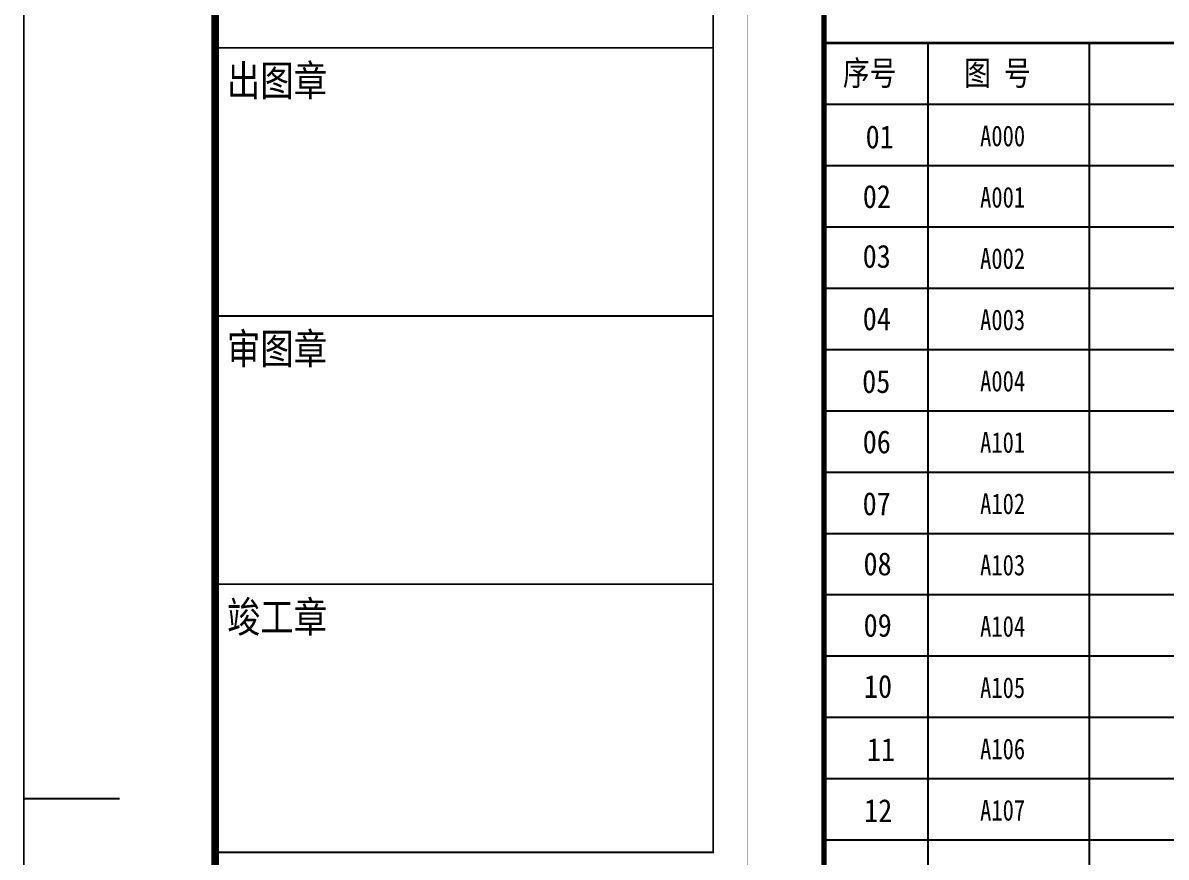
# Model space of a CAD drawing. Extents: x 1738711 to 2346805, y 1189731 to 2516152.
# Drawn here: x 1929461 to 1944387, y 2398970 to 2409857 of the extents above; entities that cross this region are included whole.
import ezdxf
from ezdxf.enums import TextEntityAlignment as Align

# ---------------------------------------------------------------- set-up
doc = ezdxf.new("R2010")
doc.units = 0
doc.header["$LTSCALE"] = 1000
doc.header["$MEASUREMENT"] = 0
doc.layers.add('A-文字', color=7, linetype='Continuous')
doc.layers.add('TK', color=4, linetype='Continuous')
doc.styles.add('宋体', font='SIMSUN.TTF', dxfattribs={"width": 0.75})
doc.styles.add('黑体', font='simhei_0.ttf', dxfattribs={"width": 0.9})

# ---------------------------------------------------------------- blocks, each defined once
blk = doc.blocks.new('章')
at = {"layer": 'TK', "color": 7, "const_width": 0.25}
for points in [[(0, 0), (65, 0), (65, -35), (0, -35)], [(0, -35), (65, -35), (65, -70), (0, -70)], [(0, -70), (65, -70), (65, -105), (0, -105)], [(0, -105), (65, -105), (65, -140), (0, -140)], [(0, -140), (65, -140), (65, -175), (0, -175)]]:
    blk.add_lwpolyline(points, close=True, dxfattribs=at)
at = {"layer": 'TK', "color": 7, "style": '宋体', "width": 0.8}
for s, p in [('注册(执业)章', (1.51, -6.28)), ('预留章', (1.51, -41.28)), ('出图章', (1.51, -76.28)), ('审图章', (1.51, -111.28)), ('竣工章', (1.51, -146.28))]:
    blk.add_text(s, height=4, dxfattribs=at).set_placement(p)
blk = doc.blocks.new('ZJJT-A2')
at = {"color": 7, "const_width": 25}
blk.add_lwpolyline([(0, 42000), (59400, 42000), (59400, 0), (0, 0)], close=True, dxfattribs=at)
at = {"const_width": 25}
blk.add_lwpolyline([(1250, 21000), (0, 21000)], dxfattribs=at)
at = {"layer": 'TK', "color": 3, "const_width": 100}
blk.add_lwpolyline([(2500, 41000), (58400, 41000), (58400, 1000), (2500, 1000)], close=True, dxfattribs=at)
at = {"layer": 'TK', "color": 7, "xscale": 100, "yscale": 100, "zscale": 100}
blk.add_blockref('章', (2500, 37800), dxfattribs=at)
at = {"layer": 'TK', "style": '宋体', "width": 0.75}
for tag, height, p in [('项目负责人', 350, (6003, 39689)), ('专业负责人', 350, (6003, 38824)), ('设计人', 350, (6003, 38019)), ('版号1', 250, (52604, 22193)), ('时间1', 250, (57705, 22193)), ('版号2', 250, (52604, 21593)), ('时间2', 250, (57705, 21593)), ('版号3', 250, (52604, 20993)), ('时间3', 250, (57705, 20993)), ('建筑会签', 0.0001, (54278, 2403)), ('电气会签', 0.0001, (57428, 2403)), ('结构会签', 0.0001, (54278, 1803)), ('暖通会签', 0.0001, (57428, 1803)), ('给排水会签', 0.0001, (54278, 1250)), ('智能化会签', 0.0001, (57428, 1250))]:
    blk.add_attdef(tag, text='', height=height, dxfattribs=at).set_placement(p, align=Align.CENTER)
for tag, p in [('合作设计单位', (56116, 31586)), ('版号说明1', (55154, 22318)), ('版号说明2', (55154, 21718)), ('版号说明3', (55154, 21118)), ('建设单位', (55845, 16036)), ('工程名称', (55845, 14836)), ('子项名称', (55845, 13636)), ('图名', (55845, 12436)), ('工程编号', (54278, 11461)), ('子项编号', (57428, 11461)), ('专业', (54278, 10711)), ('图号', (57428, 10711)), ('阶段', (54278, 9961)), ('日期', (57428, 9961)), ('审定', (54653, 8461)), ('审核', (54653, 7711)), ('工程负责', (54653, 6961)), ('专业负责', (54653, 6211)), ('设计', (54653, 5461)), ('制图', (54653, 4711)), ('校对', (54653, 3961))]:
    blk.add_attdef(tag, text='', height=250, dxfattribs=at).set_placement(p, align=Align.MIDDLE_CENTER)
blk = doc.blocks.new('ZJJT-目录单')
for p, q in [((1000, 24800), (20000, 24800)), ((2360, 4800), (2360, 24800)), ((4467, 4800), (4467, 24800)), ((1000, 24000), (20000, 24000)), ((1000, 23200), (20000, 23200)), ((1000, 22400), (20000, 22400)), ((1000, 21600), (20000, 21600)), ((1000, 20800), (20000, 20800)), ((1000, 20000), (20000, 20000)), ((1000, 19200), (20000, 19200)), ((1000, 18400), (20000, 18400)), ((1000, 17600), (20000, 17600)), ((1000, 16800), (20000, 16800)), ((1000, 16000), (20000, 16000)), ((1000, 15200), (20000, 15200)), ((1000, 14400), (20000, 14400))]:
    blk.add_line(p, q)
for points, const_width in [([(0, 0), (0, 29700), (21000, 29700), (21000, 0)], 5), ([(1000, 800), (20000, 800), (20000, 28800), (1000, 28800)], 70)]:
    blk.add_lwpolyline(points, close=True, dxfattribs=dict(const_width=const_width))
at = {"const_width": 35}
blk.add_lwpolyline([(1000, 24800), (20000, 24800)], dxfattribs=at)
at = {"style": '黑体', "width": 0.8}
for s, p in [('序号', (1246, 24247)), ('图 号', (2828, 24247))]:
    blk.add_text(s, height=320, dxfattribs=at).set_placement(p)
at = {"char_height": 300, "attachment_point": 1, "style": '黑体'}
for s, insert in [('\\pi470.51;01', (1073, 23724)), ('\\pi442.45;02', (1064, 22946)), ('\\pi440.94;03', (1064, 22166)), ('\\pi434.87;04', (1071, 21351)), ('\\pi441.69;05', (1057, 20532)), ('\\pi435.63;06', (1070, 19744)), ('\\pi438.66;07', (1066, 18937)), ('\\pi440.94;08', (1075, 18152)), ('\\pi442.45;09', (1075, 17350)), ('\\pi451.55;10', (1070, 16553)), ('\\pi481.89;11', (1079, 15729)), ('\\pi453.83;12', (1070, 14931))]:
    blk.add_mtext_dynamic_manual_height_columns(s, width=1238.33, gutter_width=1500, heights=[0], dxfattribs=dict(at, insert=insert))
at = {"color": 7, "style": '黑体', "width": 0.8}
for tag, height, p in [('工程名称', 230, (17262, 28373)), ('子项名称', 230, (17268, 27576)), ('工程号', 250, (15624, 26795)), ('子项号', 250, (19107, 26790)), ('设计阶段', 250, (15595, 26015)), ('专业', 250, (19081, 25968)), ('共页', 250, (16263, 25206)), ('第页', 250, (18121, 25203)), ('工程负责', 0.0000000001, (4672, 4286)), ('专业负责', 0.0000000001, (4697, 3276)), ('设计', 0.0000000001, (4723, 2308)), ('日期', 300, (4691, 1273))]:
    blk.add_attdef(tag, text='', height=height, dxfattribs=at).set_placement(p, align=Align.MIDDLE_CENTER)

msp = doc.modelspace()

# ---------------------------------------------------------------- block references
for name, p in [('ZJJT-A2', (1929473, 2378732)), ('ZJJT-目录单', (1938920, 2384795.5))]:
    msp.add_blockref(name, p)

# ---------------------------------------------------------------- texts
at = {"layer": 'A-文字', "style": '黑体', "width": 0.8}
for s, p in [('A000', (1941958.3, 2408247.3)), ('A001', (1941958.3, 2407447.3)), ('A002', (1941958.3, 2406647.3)), ('A003', (1941958.3, 2405847.3)), ('A004', (1941958.3, 2405047.3)), ('A101', (1941958.3, 2404247.3)), ('A102', (1941958.3, 2403447.3)), ('A103', (1941958.3, 2402647.3)), ('A104', (1941958.3, 2401847.3)), ('A105', (1941958.3, 2401047.3)), ('A106', (1941958.3, 2400247.3)), ('A107', (1941958.3, 2399447.3))]:
    msp.add_text(s, height=270, dxfattribs=at).set_placement(p)

doc.saveas('drawing.dxf')
